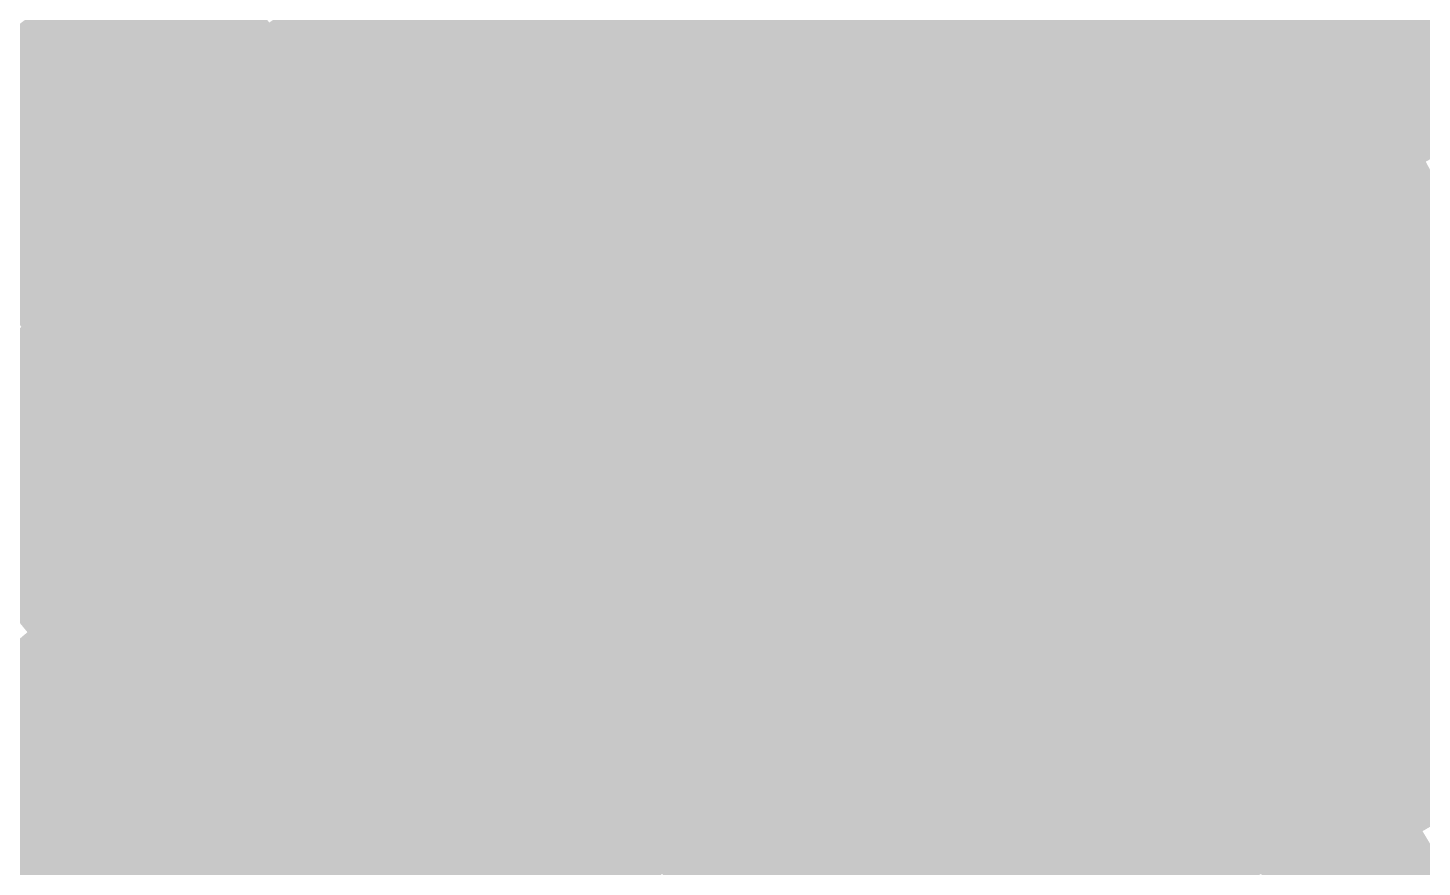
# Model space of a CAD drawing. Header units: inches. Extents: x -266 to 784, y -170 to 213.
# Drawn here: x -97.69 to -68.9, y 114.19 to 131.52 of the extents above; entities that cross this region are included whole.
import ezdxf

# ---------------------------------------------------------------- set-up
doc = ezdxf.new("R2010")
doc.units = ezdxf.units.IN
doc.header["$MEASUREMENT"] = 0

msp = doc.modelspace()

# ---------------------------------------------------------------- linework, layer by layer
at = {"color": 99, "true_color": 0x19321a}
for points in [[(-87.780097, 131.372199), (-88.335667, 132.203668), (-84.529624, 133.486863), (-85.064622, 134.331717)], [(-90.977694, 129.1784), (-91.553502, 129.995985), (-87.780097, 131.372199), (-88.335667, 132.203668)]]:
    msp.add_solid(points, dxfattribs=at)
at = {"color": 108, "true_color": 0x0e1d0f}
msp.add_solid([(-97.098987, 130.922828), (-97.694686, 131.726035), (-93.856735, 133.266325), (-94.432543, 134.083909)], dxfattribs=at)
at = {"color": 99, "true_color": 0x234823}
msp.add_solid([(-78.65772, 131.232477), (-79.171823, 132.090206), (-75.413423, 133.12331), (-75.906322, 133.993397)], dxfattribs=at)
at = {"color": 99, "true_color": 0x285028}
for points in [[(-74.427627, 131.383136), (-74.920525, 132.253223), (-71.180907, 133.170111), (-71.652304, 134.052032)], [(-77.629514, 129.51702), (-78.143617, 130.374749), (-74.427627, 131.383136), (-74.920525, 132.253223)], [(-80.784641, 127.572888), (-81.319638, 128.417742), (-77.629514, 129.51702), (-78.143617, 130.374749)]]:
    msp.add_solid(points, dxfattribs=at)
at = {"color": 89, "true_color": 0x2e592c}
msp.add_solid([(-70.238114, 131.406268), (-70.709511, 132.28819), (-66.992088, 133.090421), (-67.441699, 133.983645)], dxfattribs=at)
at = {"color": 108, "true_color": 0x142a16}
for points in [[(-92.129311, 130.81357), (-92.705119, 131.631155), (-88.891237, 133.035138), (-89.446808, 133.866608)], [(-95.311889, 128.513205), (-95.907588, 129.316413), (-92.129311, 130.81357), (-92.705119, 131.631155)]]:
    msp.add_solid(points, dxfattribs=at)
at = {"color": 99, "true_color": 0x1f3f20}
for points in [[(-82.924631, 130.952303), (-83.459629, 131.797156), (-79.685925, 132.947935), (-80.200028, 133.805663)], [(-86.113386, 128.87779), (-86.668956, 129.70926), (-82.924631, 130.952303), (-83.459629, 131.797156)]]:
    msp.add_solid(points, dxfattribs=at)
at = {"color": 99, "true_color": 0x1b361c}
msp.add_solid([(-87.224527, 130.540729), (-87.780097, 131.372199), (-83.994626, 132.64201), (-84.529624, 133.486863)], dxfattribs=at)
at = {"color": 108, "true_color": 0x102112}
for points in [[(-96.503287, 130.11962), (-97.098987, 130.922828), (-93.280927, 132.44874), (-93.856735, 133.266325)], [(-99.667518, 127.712121), (-100.282749, 128.500468), (-96.503287, 130.11962), (-97.098987, 130.922828)]]:
    msp.add_solid(points, dxfattribs=at)
at = {"color": 99, "true_color": 0x162e18}
msp.add_solid([(-91.553502, 129.995985), (-92.129311, 130.81357), (-88.335667, 132.203668), (-88.891237, 133.035138)], dxfattribs=at)
at = {"color": 99, "true_color": 0x254c25}
msp.add_solid([(-78.143617, 130.374749), (-78.65772, 131.232477), (-74.920525, 132.253223), (-75.413423, 133.12331)], dxfattribs=at)
at = {"color": 89, "true_color": 0x2b542a}
msp.add_solid([(-73.934729, 130.513049), (-74.427627, 131.383136), (-70.709511, 132.28819), (-71.180907, 133.170111)], dxfattribs=at)
at = {"color": 89, "true_color": 0x305d2e}
msp.add_solid([(-69.766717, 130.524347), (-70.238114, 131.406268), (-66.542477, 132.197197), (-66.992088, 133.090421)], dxfattribs=at)
at = {"color": 99, "true_color": 0x214322}
msp.add_solid([(-82.389633, 130.107449), (-82.924631, 130.952303), (-79.171823, 132.090206), (-79.685925, 132.947935)], dxfattribs=at)
at = {"color": 108, "true_color": 0x122514}
for points in [[(-95.907588, 129.316413), (-96.503287, 130.11962), (-92.705119, 131.631155), (-93.280927, 132.44874)], [(-99.052286, 126.923775), (-99.667518, 127.712121), (-95.907588, 129.316413), (-96.503287, 130.11962)]]:
    msp.add_solid(points, dxfattribs=at)
at = {"color": 99, "true_color": 0x1d3b1e}
msp.add_solid([(-86.668956, 129.70926), (-87.224527, 130.540729), (-83.459629, 131.797156), (-83.994626, 132.64201)], dxfattribs=at)
at = {"color": 89, "true_color": 0x2d592c}
msp.add_solid([(-73.441831, 129.642962), (-73.934729, 130.513049), (-70.238114, 131.406268), (-70.709511, 132.28819)], dxfattribs=at)
at = {"color": 89, "true_color": 0x326130}
msp.add_solid([(-69.29532, 129.642426), (-69.766717, 130.524347), (-66.092865, 131.303972), (-66.542477, 132.197197)], dxfattribs=at)
at = {"color": 99, "true_color": 0x234824}
msp.add_solid([(-81.854636, 129.262595), (-82.389633, 130.107449), (-78.65772, 131.232477), (-79.171823, 132.090206)], dxfattribs=at)
at = {"color": 108, "true_color": 0x0e1d10}
msp.add_solid([(-100.282749, 128.500468), (-100.897981, 129.288814), (-97.098987, 130.922828), (-97.694686, 131.726035)], dxfattribs=at)
at = {"color": 99, "true_color": 0x1b361d}
for points in [[(-90.401886, 128.360816), (-90.977694, 129.1784), (-87.224527, 130.540729), (-87.780097, 131.372199)], [(-93.524791, 126.103582), (-94.12049, 126.90679), (-90.401886, 128.360816), (-90.977694, 129.1784)]]:
    msp.add_solid(points, dxfattribs=at)
at = {"color": 99, "true_color": 0x2a542a}
msp.add_solid([(-77.115412, 128.659292), (-77.629514, 129.51702), (-73.934729, 130.513049), (-74.427627, 131.383136)], dxfattribs=at)
at = {"color": 89, "true_color": 0x2f5d2e}
msp.add_solid([(-72.948932, 128.772875), (-73.441831, 129.642962), (-69.766717, 130.524347), (-70.238114, 131.406268)], dxfattribs=at)
at = {"color": 79, "true_color": 0x356532}
msp.add_solid([(-68.823924, 128.760505), (-69.29532, 129.642426), (-65.643254, 130.410748), (-66.092865, 131.303972)], dxfattribs=at)
at = {"color": 99, "true_color": 0x254c26}
msp.add_solid([(-81.319638, 128.417742), (-81.854636, 129.262595), (-78.143617, 130.374749), (-78.65772, 131.232477)], dxfattribs=at)
at = {"color": 99, "true_color": 0x162e19}
for points in [[(-94.716189, 127.709998), (-95.311889, 128.513205), (-91.553502, 129.995985), (-92.129311, 130.81357)], [(-97.821823, 125.347082), (-98.437054, 126.135428), (-94.716189, 127.709998), (-95.311889, 128.513205)]]:
    msp.add_solid(points, dxfattribs=at)
at = {"color": 99, "true_color": 0x214323}
msp.add_solid([(-85.557816, 128.04632), (-86.113386, 128.87779), (-82.389633, 130.107449), (-82.924631, 130.952303)], dxfattribs=at)
at = {"color": 99, "true_color": 0x1d3b1f}
msp.add_solid([(-89.826078, 127.543231), (-90.401886, 128.360816), (-86.668956, 129.70926), (-87.224527, 130.540729)], dxfattribs=at)
at = {"color": 89, "true_color": 0x2c592c}
msp.add_solid([(-76.601309, 127.801563), (-77.115412, 128.659292), (-73.441831, 129.642962), (-73.934729, 130.513049)], dxfattribs=at)
at = {"color": 89, "true_color": 0x316130}
msp.add_solid([(-72.456034, 127.902788), (-72.948932, 128.772875), (-69.29532, 129.642426), (-69.766717, 130.524347)], dxfattribs=at)
at = {"color": 99, "true_color": 0x19321b}
msp.add_solid([(-94.12049, 126.90679), (-94.716189, 127.709998), (-90.977694, 129.1784), (-91.553502, 129.995985)], dxfattribs=at)
at = {"color": 99, "true_color": 0x234825}
msp.add_solid([(-85.002246, 127.214851), (-85.557816, 128.04632), (-81.854636, 129.262595), (-82.389633, 130.107449)], dxfattribs=at)
at = {"color": 99, "true_color": 0x1f3f21}
msp.add_solid([(-89.25027, 126.725646), (-89.826078, 127.543231), (-86.113386, 128.87779), (-86.668956, 129.70926)], dxfattribs=at)
at = {"color": 89, "true_color": 0x2e5d2e}
msp.add_solid([(-76.087206, 126.943834), (-76.601309, 127.801563), (-72.948932, 128.772875), (-73.441831, 129.642962)], dxfattribs=at)
at = {"color": 89, "true_color": 0x336532}
msp.add_solid([(-71.963136, 127.032701), (-72.456034, 127.902788), (-68.823924, 128.760505), (-69.29532, 129.642426)], dxfattribs=at)
at = {"color": 108, "true_color": 0x142a17}
msp.add_solid([(-98.437054, 126.135428), (-99.052286, 126.923775), (-95.311889, 128.513205), (-95.907588, 129.316413)], dxfattribs=at)
at = {"color": 99, "true_color": 0x254c27}
msp.add_solid([(-84.446675, 126.383381), (-85.002246, 127.214851), (-81.319638, 128.417742), (-81.854636, 129.262595)], dxfattribs=at)
at = {"color": 109, "true_color": 0x2a542b}
msp.add_solid([(-80.249643, 126.728035), (-80.784641, 127.572888), (-77.115412, 128.659292), (-77.629514, 129.51702)], dxfattribs=at)
at = {"color": 99, "true_color": 0x214324}
for points in [[(-88.674461, 125.908061), (-89.25027, 126.725646), (-85.557816, 128.04632), (-86.113386, 128.87779)], [(-91.737693, 123.69396), (-92.333392, 124.497167), (-88.674461, 125.908061), (-89.25027, 126.725646)]]:
    msp.add_solid(points, dxfattribs=at)
at = {"color": 89, "true_color": 0x306130}
msp.add_solid([(-75.573103, 126.086106), (-76.087206, 126.943834), (-72.456034, 127.902788), (-72.948932, 128.772875)], dxfattribs=at)
at = {"color": 97, "true_color": 0x366a34}
msp.add_solid([(-71.470238, 126.162614), (-71.963136, 127.032701), (-68.352527, 127.878583), (-68.823924, 128.760505)], dxfattribs=at)
at = {"color": 99, "true_color": 0x285029}
msp.add_solid([(-83.891105, 125.551911), (-84.446675, 126.383381), (-80.784641, 127.572888), (-81.319638, 128.417742)], dxfattribs=at)
at = {"color": 109, "true_color": 0x2c592d}
msp.add_solid([(-79.714645, 125.883181), (-80.249643, 126.728035), (-76.601309, 127.801563), (-77.115412, 128.659292)], dxfattribs=at)
at = {"color": 99, "true_color": 0x1d3b20}
for points in [[(-92.929091, 125.300375), (-93.524791, 126.103582), (-89.826078, 127.543231), (-90.401886, 128.360816)], [(-95.976128, 122.982043), (-96.59136, 123.770389), (-92.929091, 125.300375), (-93.524791, 126.103582)]]:
    msp.add_solid(points, dxfattribs=at)
at = {"color": 99, "true_color": 0x234826}
msp.add_solid([(-88.098653, 125.090476), (-88.674461, 125.908061), (-85.002246, 127.214851), (-85.557816, 128.04632)], dxfattribs=at)
at = {"color": 89, "true_color": 0x326532}
msp.add_solid([(-75.059001, 125.228377), (-75.573103, 126.086106), (-71.963136, 127.032701), (-72.456034, 127.902788)], dxfattribs=at)
at = {"color": 97, "true_color": 0x386e36}
msp.add_solid([(-70.97734, 125.292527), (-71.470238, 126.162614), (-67.88113, 126.996662), (-68.352527, 127.878583)], dxfattribs=at)
at = {"color": 99, "true_color": 0x19321c}
for points in [[(-97.206591, 124.558736), (-97.821823, 125.347082), (-94.12049, 126.90679), (-94.716189, 127.709998)], [(-100.234139, 122.135652), (-100.868532, 122.908662), (-97.206591, 124.558736), (-97.821823, 125.347082)]]:
    msp.add_solid(points, dxfattribs=at)
at = {"color": 99, "true_color": 0x1f3f22}
msp.add_solid([(-92.333392, 124.497167), (-92.929091, 125.300375), (-89.25027, 126.725646), (-89.826078, 127.543231)], dxfattribs=at)
at = {"color": 109, "true_color": 0x2a542c}
msp.add_solid([(-83.335535, 124.720442), (-83.891105, 125.551911), (-80.249643, 126.728035), (-80.784641, 127.572888)], dxfattribs=at)
at = {"color": 109, "true_color": 0x2e5d2f}
msp.add_solid([(-79.179648, 125.038328), (-79.714645, 125.883181), (-76.087206, 126.943834), (-76.601309, 127.801563)], dxfattribs=at)
at = {"color": 99, "true_color": 0x254c28}
msp.add_solid([(-87.522845, 124.272892), (-88.098653, 125.090476), (-84.446675, 126.383381), (-85.002246, 127.214851)], dxfattribs=at)
at = {"color": 97, "true_color": 0x346a34}
msp.add_solid([(-74.544898, 124.370648), (-75.059001, 125.228377), (-71.470238, 126.162614), (-71.963136, 127.032701)], dxfattribs=at)
at = {"color": 97, "true_color": 0x3a7239}
msp.add_solid([(-70.484441, 124.42244), (-70.97734, 125.292527), (-67.409733, 126.114741), (-67.88113, 126.996662)], dxfattribs=at)
at = {"color": 99, "true_color": 0x1b361e}
msp.add_solid([(-96.59136, 123.770389), (-97.206591, 124.558736), (-93.524791, 126.103582), (-94.12049, 126.90679)], dxfattribs=at)
at = {"color": 109, "true_color": 0x2c592e}
msp.add_solid([(-82.779965, 123.888972), (-83.335535, 124.720442), (-79.714645, 125.883181), (-80.249643, 126.728035)], dxfattribs=at)
at = {"color": 109, "true_color": 0x306131}
msp.add_solid([(-78.64465, 124.193474), (-79.179648, 125.038328), (-75.573103, 126.086106), (-76.087206, 126.943834)], dxfattribs=at)
at = {"color": 99, "true_color": 0x28502a}
msp.add_solid([(-86.947037, 123.455307), (-87.522845, 124.272892), (-83.891105, 125.551911), (-84.446675, 126.383381)], dxfattribs=at)
at = {"color": 97, "true_color": 0x366e36}
msp.add_solid([(-74.030795, 123.51292), (-74.544898, 124.370648), (-70.97734, 125.292527), (-71.470238, 126.162614)], dxfattribs=at)
at = {"color": 97, "true_color": 0x3c763b}
msp.add_solid([(-69.991543, 123.552353), (-70.484441, 124.42244), (-66.938337, 125.23282), (-67.409733, 126.114741)], dxfattribs=at)
at = {"color": 99, "true_color": 0x234827}
msp.add_solid([(-91.141994, 122.890752), (-91.737693, 123.69396), (-88.098653, 125.090476), (-88.674461, 125.908061)], dxfattribs=at)
at = {"color": 109, "true_color": 0x2e5d30}
msp.add_solid([(-82.224394, 123.057503), (-82.779965, 123.888972), (-79.179648, 125.038328), (-79.714645, 125.883181)], dxfattribs=at)
at = {"color": 109, "true_color": 0x326533}
msp.add_solid([(-78.109652, 123.348621), (-78.64465, 124.193474), (-75.059001, 125.228377), (-75.573103, 126.086106)], dxfattribs=at)
at = {"color": 109, "true_color": 0x2a542d}
msp.add_solid([(-86.371229, 122.637722), (-86.947037, 123.455307), (-83.335535, 124.720442), (-83.891105, 125.551911)], dxfattribs=at)
at = {"color": 99, "true_color": 0x1f3f23}
for points in [[(-95.360897, 122.193696), (-95.976128, 122.982043), (-92.333392, 124.497167), (-92.929091, 125.300375)], [(-98.330959, 119.81662), (-98.965352, 120.589631), (-95.360897, 122.193696), (-95.976128, 122.982043)]]:
    msp.add_solid(points, dxfattribs=at)
at = {"color": 97, "true_color": 0x397239}
msp.add_solid([(-73.516692, 122.655191), (-74.030795, 123.51292), (-70.484441, 124.42244), (-70.97734, 125.292527)], dxfattribs=at)
at = {"color": 97, "true_color": 0x3e7b3d}
msp.add_solid([(-69.498645, 122.682266), (-69.991543, 123.552353), (-66.46694, 124.350898), (-66.938337, 125.23282)], dxfattribs=at)
at = {"color": 99, "true_color": 0x254c29}
msp.add_solid([(-90.546294, 122.087545), (-91.141994, 122.890752), (-87.522845, 124.272892), (-88.098653, 125.090476)], dxfattribs=at)
at = {"color": 109, "true_color": 0x306132}
msp.add_solid([(-81.668824, 122.226033), (-82.224394, 123.057503), (-78.64465, 124.193474), (-79.179648, 125.038328)], dxfattribs=at)
at = {"color": 97, "true_color": 0x346a36}
msp.add_solid([(-77.574655, 122.503767), (-78.109652, 123.348621), (-74.544898, 124.370648), (-75.059001, 125.228377)], dxfattribs=at)
at = {"color": 109, "true_color": 0x2c592f}
msp.add_solid([(-85.795421, 121.820137), (-86.371229, 122.637722), (-82.779965, 123.888972), (-83.335535, 124.720442)], dxfattribs=at)
at = {"color": 99, "true_color": 0x1b361f}
msp.add_solid([(-99.599746, 121.362641), (-100.234139, 122.135652), (-96.59136, 123.770389), (-97.206591, 124.558736)], dxfattribs=at)
at = {"color": 99, "true_color": 0x214325}
msp.add_solid([(-94.745665, 121.40535), (-95.360897, 122.193696), (-91.737693, 123.69396), (-92.333392, 124.497167)], dxfattribs=at)
at = {"color": 97, "true_color": 0x366e38}
msp.add_solid([(-77.039657, 121.658913), (-77.574655, 122.503767), (-74.030795, 123.51292), (-74.544898, 124.370648)], dxfattribs=at)
at = {"color": 97, "true_color": 0x3b763b}
msp.add_solid([(-73.00259, 121.797463), (-73.516692, 122.655191), (-69.991543, 123.552353), (-70.484441, 124.42244)], dxfattribs=at)
at = {"color": 109, "true_color": 0x28502b}
msp.add_solid([(-89.950595, 121.284337), (-90.546294, 122.087545), (-86.947037, 123.455307), (-87.522845, 124.272892)], dxfattribs=at)
at = {"color": 119, "true_color": 0x326535}
msp.add_solid([(-81.113254, 121.394563), (-81.668824, 122.226033), (-78.109652, 123.348621), (-78.64465, 124.193474)], dxfattribs=at)
at = {"color": 97, "true_color": 0x407f3f}
msp.add_solid([(-69.005747, 121.812179), (-69.498645, 122.682266), (-65.995543, 123.468977), (-66.46694, 124.350898)], dxfattribs=at)
at = {"color": 109, "true_color": 0x2e5d31}
msp.add_solid([(-85.219612, 121.002552), (-85.795421, 121.820137), (-82.224394, 123.057503), (-82.779965, 123.888972)], dxfattribs=at)
at = {"color": 99, "true_color": 0x1d3b21}
msp.add_solid([(-98.965352, 120.589631), (-99.599746, 121.362641), (-95.976128, 122.982043), (-96.59136, 123.770389)], dxfattribs=at)
at = {"color": 99, "true_color": 0x234828}
for points in [[(-94.130433, 120.617003), (-94.745665, 121.40535), (-91.141994, 122.890752), (-91.737693, 123.69396)], [(-97.062172, 118.270599), (-97.696566, 119.04361), (-94.130433, 120.617003), (-94.745665, 121.40535)]]:
    msp.add_solid(points, dxfattribs=at)
at = {"color": 97, "true_color": 0x39723a}
msp.add_solid([(-76.50466, 120.81406), (-77.039657, 121.658913), (-73.516692, 122.655191), (-74.030795, 123.51292)], dxfattribs=at)
at = {"color": 97, "true_color": 0x3d7b3d}
msp.add_solid([(-72.488487, 120.939734), (-73.00259, 121.797463), (-69.498645, 122.682266), (-69.991543, 123.552353)], dxfattribs=at)
at = {"color": 109, "true_color": 0x2a542e}
msp.add_solid([(-89.354896, 120.48113), (-89.950595, 121.284337), (-86.371229, 122.637722), (-86.947037, 123.455307)], dxfattribs=at)
at = {"color": 97, "true_color": 0x346a37}
msp.add_solid([(-80.557684, 120.563094), (-81.113254, 121.394563), (-77.574655, 122.503767), (-78.109652, 123.348621)], dxfattribs=at)
at = {"color": 97, "true_color": 0x438341}
msp.add_solid([(-68.512849, 120.942092), (-69.005747, 121.812179), (-65.524146, 122.587056), (-65.995543, 123.468977)], dxfattribs=at)
at = {"color": 109, "true_color": 0x306134}
msp.add_solid([(-84.643804, 120.184968), (-85.219612, 121.002552), (-81.668824, 122.226033), (-82.224394, 123.057503)], dxfattribs=at)
at = {"color": 99, "true_color": 0x254c2a}
msp.add_solid([(-93.515202, 119.828657), (-94.130433, 120.617003), (-90.546294, 122.087545), (-91.141994, 122.890752)], dxfattribs=at)
at = {"color": 97, "true_color": 0x3b763c}
msp.add_solid([(-75.969662, 119.969206), (-76.50466, 120.81406), (-73.00259, 121.797463), (-73.516692, 122.655191)], dxfattribs=at)
at = {"color": 97, "true_color": 0x3f7f3f}
msp.add_solid([(-71.974384, 120.082005), (-72.488487, 120.939734), (-69.005747, 121.812179), (-69.498645, 122.682266)], dxfattribs=at)
at = {"color": 109, "true_color": 0x2c5930}
msp.add_solid([(-88.759196, 119.677922), (-89.354896, 120.48113), (-85.795421, 121.820137), (-86.371229, 122.637722)], dxfattribs=at)
at = {"color": 97, "true_color": 0x366e39}
msp.add_solid([(-80.002114, 119.731624), (-80.557684, 120.563094), (-77.039657, 121.658913), (-77.574655, 122.503767)], dxfattribs=at)
at = {"color": 99, "true_color": 0x214326}
msp.add_solid([(-97.696566, 119.04361), (-98.330959, 119.81662), (-94.745665, 121.40535), (-95.360897, 122.193696)], dxfattribs=at)
at = {"color": 109, "true_color": 0x28502c}
msp.add_solid([(-92.89997, 119.040311), (-93.515202, 119.828657), (-89.950595, 121.284337), (-90.546294, 122.087545)], dxfattribs=at)
at = {"color": 119, "true_color": 0x326536}
msp.add_solid([(-84.067996, 119.367383), (-84.643804, 120.184968), (-81.113254, 121.394563), (-81.668824, 122.226033)], dxfattribs=at)
at = {"color": 109, "true_color": 0x2e5d32}
msp.add_solid([(-88.163497, 118.874715), (-88.759196, 119.677922), (-85.219612, 121.002552), (-85.795421, 121.820137)], dxfattribs=at)
at = {"color": 97, "true_color": 0x3d7b3e}
msp.add_solid([(-75.434664, 119.124353), (-75.969662, 119.969206), (-72.488487, 120.939734), (-73.00259, 121.797463)], dxfattribs=at)
at = {"color": 97, "true_color": 0x418341}
msp.add_solid([(-71.460281, 119.224277), (-71.974384, 120.082005), (-68.512849, 120.942092), (-69.005747, 121.812179)], dxfattribs=at)
at = {"color": 97, "true_color": 0x39723b}
msp.add_solid([(-79.446543, 118.900155), (-80.002114, 119.731624), (-76.50466, 120.81406), (-77.039657, 121.658913)], dxfattribs=at)
at = {"color": 109, "true_color": 0x2a542f}
msp.add_solid([(-92.284739, 118.251964), (-92.89997, 119.040311), (-89.354896, 120.48113), (-89.950595, 121.284337)], dxfattribs=at)
at = {"color": 97, "true_color": 0x346a38}
msp.add_solid([(-83.492188, 118.549798), (-84.067996, 119.367383), (-80.557684, 120.563094), (-81.113254, 121.394563)], dxfattribs=at)
at = {"color": 119, "true_color": 0x306135}
msp.add_solid([(-87.567798, 118.071507), (-88.163497, 118.874715), (-84.643804, 120.184968), (-85.219612, 121.002552)], dxfattribs=at)
at = {"color": 97, "true_color": 0x3f7f40}
msp.add_solid([(-74.899667, 118.279499), (-75.434664, 119.124353), (-71.974384, 120.082005), (-72.488487, 120.939734)], dxfattribs=at)
at = {"color": 97, "true_color": 0x438843}
msp.add_solid([(-70.946179, 118.366548), (-71.460281, 119.224277), (-68.019951, 120.072005), (-68.512849, 120.942092)], dxfattribs=at)
at = {"color": 97, "true_color": 0x3b763e}
msp.add_solid([(-78.890973, 118.068685), (-79.446543, 118.900155), (-75.969662, 119.969206), (-76.50466, 120.81406)], dxfattribs=at)
at = {"color": 109, "true_color": 0x254c2b}
msp.add_solid([(-96.427779, 117.497589), (-97.062172, 118.270599), (-93.515202, 119.828657), (-94.130433, 120.617003)], dxfattribs=at)
at = {"color": 109, "true_color": 0x2c5931}
msp.add_solid([(-91.669507, 117.463618), (-92.284739, 118.251964), (-88.759196, 119.677922), (-89.354896, 120.48113)], dxfattribs=at)
at = {"color": 97, "true_color": 0x366e3a}
msp.add_solid([(-82.91638, 117.732213), (-83.492188, 118.549798), (-80.002114, 119.731624), (-80.557684, 120.563094)], dxfattribs=at)
at = {"color": 119, "true_color": 0x326537}
msp.add_solid([(-86.972098, 117.2683), (-87.567798, 118.071507), (-84.067996, 119.367383), (-84.643804, 120.184968)], dxfattribs=at)
at = {"color": 97, "true_color": 0x418343}
msp.add_solid([(-74.364669, 117.434646), (-74.899667, 118.279499), (-71.460281, 119.224277), (-71.974384, 120.082005)], dxfattribs=at)
at = {"color": 97, "true_color": 0x458c45}
msp.add_solid([(-70.432076, 117.50882), (-70.946179, 118.366548), (-67.527052, 119.201918), (-68.019951, 120.072005)], dxfattribs=at)
at = {"color": 109, "true_color": 0x28502d}
msp.add_solid([(-95.793386, 116.724578), (-96.427779, 117.497589), (-92.89997, 119.040311), (-93.515202, 119.828657)], dxfattribs=at)
at = {"color": 97, "true_color": 0x3d7b40}
msp.add_solid([(-78.335403, 117.237215), (-78.890973, 118.068685), (-75.434664, 119.124353), (-75.969662, 119.969206)], dxfattribs=at)
at = {"color": 109, "true_color": 0x2e5d33}
msp.add_solid([(-91.054275, 116.675271), (-91.669507, 117.463618), (-88.163497, 118.874715), (-88.759196, 119.677922)], dxfattribs=at)
at = {"color": 97, "true_color": 0x39723d}
msp.add_solid([(-82.340571, 116.914628), (-82.91638, 117.732213), (-79.446543, 118.900155), (-80.002114, 119.731624)], dxfattribs=at)
at = {"color": 97, "true_color": 0x346a39}
msp.add_solid([(-86.376399, 116.465092), (-86.972098, 117.2683), (-83.492188, 118.549798), (-84.067996, 119.367383)], dxfattribs=at)
at = {"color": 97, "true_color": 0x438845}
msp.add_solid([(-73.829672, 116.589792), (-74.364669, 117.434646), (-70.946179, 118.366548), (-71.460281, 119.224277)], dxfattribs=at)
at = {"color": 95, "true_color": 0x489048}
msp.add_solid([(-69.917973, 116.651091), (-70.432076, 117.50882), (-67.034154, 118.331831), (-67.527052, 119.201918)], dxfattribs=at)
at = {"color": 99, "true_color": 0x234829}
msp.add_solid([(-99.935445, 115.852954), (-100.588618, 116.610162), (-97.062172, 118.270599), (-97.696566, 119.04361)], dxfattribs=at)
at = {"color": 109, "true_color": 0x2a5430}
msp.add_solid([(-95.158993, 115.951568), (-95.793386, 116.724578), (-92.284739, 118.251964), (-92.89997, 119.040311)], dxfattribs=at)
at = {"color": 97, "true_color": 0x3b763f}
msp.add_solid([(-81.764763, 116.097043), (-82.340571, 116.914628), (-78.890973, 118.068685), (-79.446543, 118.900155)], dxfattribs=at)
at = {"color": 97, "true_color": 0x3f7f42}
msp.add_solid([(-77.779833, 116.405746), (-78.335403, 117.237215), (-74.899667, 118.279499), (-75.434664, 119.124353)], dxfattribs=at)
at = {"color": 119, "true_color": 0x306136}
msp.add_solid([(-90.439044, 115.886925), (-91.054275, 116.675271), (-87.567798, 118.071507), (-88.163497, 118.874715)], dxfattribs=at)
at = {"color": 97, "true_color": 0x366e3c}
msp.add_solid([(-85.7807, 115.661885), (-86.376399, 116.465092), (-82.91638, 117.732213), (-83.492188, 118.549798)], dxfattribs=at)
at = {"color": 95, "true_color": 0x458c47}
msp.add_solid([(-73.294674, 115.744938), (-73.829672, 116.589792), (-70.432076, 117.50882), (-70.946179, 118.366548)], dxfattribs=at)
at = {"color": 95, "true_color": 0x4a944a}
msp.add_solid([(-69.40387, 115.793362), (-69.917973, 116.651091), (-66.541256, 117.461744), (-67.034154, 118.331831)], dxfattribs=at)
at = {"color": 109, "true_color": 0x254c2c}
msp.add_solid([(-99.282272, 115.095745), (-99.935445, 115.852954), (-96.427779, 117.497589), (-97.062172, 118.270599)], dxfattribs=at)
at = {"color": 109, "true_color": 0x2c5932}
msp.add_solid([(-94.524599, 115.178558), (-95.158993, 115.951568), (-91.669507, 117.463618), (-92.284739, 118.251964)], dxfattribs=at)
at = {"color": 119, "true_color": 0x326538}
msp.add_solid([(-89.823812, 115.098578), (-90.439044, 115.886925), (-86.972098, 117.2683), (-87.567798, 118.071507)], dxfattribs=at)
at = {"color": 97, "true_color": 0x3d7b41}
msp.add_solid([(-81.188955, 115.279459), (-81.764763, 116.097043), (-78.335403, 117.237215), (-78.890973, 118.068685)], dxfattribs=at)
at = {"color": 97, "true_color": 0x418344}
msp.add_solid([(-77.224262, 115.574276), (-77.779833, 116.405746), (-74.364669, 117.434646), (-74.899667, 118.279499)], dxfattribs=at)
at = {"color": 109, "true_color": 0x28502e}
msp.add_solid([(-98.629099, 114.338536), (-99.282272, 115.095745), (-95.793386, 116.724578), (-96.427779, 117.497589)], dxfattribs=at)
at = {"color": 119, "true_color": 0x2e5d35}
msp.add_solid([(-93.890206, 114.405547), (-94.524599, 115.178558), (-91.054275, 116.675271), (-91.669507, 117.463618)], dxfattribs=at)
at = {"color": 97, "true_color": 0x39723e}
msp.add_solid([(-85.185001, 114.858677), (-85.7807, 115.661885), (-82.340571, 116.914628), (-82.91638, 117.732213)], dxfattribs=at)
at = {"color": 95, "true_color": 0x489049}
msp.add_solid([(-72.759676, 114.900085), (-73.294674, 115.744938), (-69.917973, 116.651091), (-70.432076, 117.50882)], dxfattribs=at)
at = {"color": 95, "true_color": 0x4c994c}
msp.add_solid([(-68.889768, 114.935634), (-69.40387, 115.793362), (-66.048358, 116.591657), (-66.541256, 117.461744)], dxfattribs=at)
at = {"color": 97, "true_color": 0x346a3b}
msp.add_solid([(-89.208581, 114.310232), (-89.823812, 115.098578), (-86.376399, 116.465092), (-86.972098, 117.2683)], dxfattribs=at)
at = {"color": 97, "true_color": 0x3f7f44}
msp.add_solid([(-80.613147, 114.461874), (-81.188955, 115.279459), (-77.779833, 116.405746), (-78.335403, 117.237215)], dxfattribs=at)
at = {"color": 97, "true_color": 0x438846}
msp.add_solid([(-76.668692, 114.742807), (-77.224262, 115.574276), (-73.829672, 116.589792), (-74.364669, 117.434646)], dxfattribs=at)
at = {"color": 97, "true_color": 0x3b7640}
msp.add_solid([(-84.589301, 114.055469), (-85.185001, 114.858677), (-81.764763, 116.097043), (-82.340571, 116.914628)], dxfattribs=at)
at = {"color": 109, "true_color": 0x2a5431}
msp.add_solid([(-97.975926, 113.581327), (-98.629099, 114.338536), (-95.158993, 115.951568), (-95.793386, 116.724578)], dxfattribs=at)
at = {"color": 119, "true_color": 0x306137}
msp.add_solid([(-93.255813, 113.632537), (-93.890206, 114.405547), (-90.439044, 115.886925), (-91.054275, 116.675271)], dxfattribs=at)
at = {"color": 95, "true_color": 0x4a944b}
msp.add_solid([(-72.224679, 114.055231), (-72.759676, 114.900085), (-69.40387, 115.793362), (-69.917973, 116.651091)], dxfattribs=at)
at = {"color": 97, "true_color": 0x366e3d}
msp.add_solid([(-88.593349, 113.521886), (-89.208581, 114.310232), (-85.7807, 115.661885), (-86.376399, 116.465092)], dxfattribs=at)
at = {"color": 97, "true_color": 0x418346}
msp.add_solid([(-80.037339, 113.644289), (-80.613147, 114.461874), (-77.224262, 115.574276), (-77.779833, 116.405746)], dxfattribs=at)
at = {"color": 95, "true_color": 0x458c49}
msp.add_solid([(-76.113122, 113.911337), (-76.668692, 114.742807), (-73.294674, 115.744938), (-73.829672, 116.589792)], dxfattribs=at)
at = {"color": 97, "true_color": 0x3d7b43}
msp.add_solid([(-83.993602, 113.252262), (-84.589301, 114.055469), (-81.188955, 115.279459), (-81.764763, 116.097043)], dxfattribs=at)
at = {"color": 109, "true_color": 0x2c5933}
msp.add_solid([(-97.322754, 112.824118), (-97.975926, 113.581327), (-94.524599, 115.178558), (-95.158993, 115.951568)], dxfattribs=at)
at = {"color": 119, "true_color": 0x326539}
msp.add_solid([(-92.621419, 112.859526), (-93.255813, 113.632537), (-89.823812, 115.098578), (-90.439044, 115.886925)], dxfattribs=at)
at = {"color": 95, "true_color": 0x48904b}
msp.add_solid([(-75.557552, 113.079867), (-76.113122, 113.911337), (-72.759676, 114.900085), (-73.294674, 115.744938)], dxfattribs=at)
at = {"color": 95, "true_color": 0x4c994e}
msp.add_solid([(-71.689681, 113.210378), (-72.224679, 114.055231), (-68.889768, 114.935634), (-69.40387, 115.793362)], dxfattribs=at)
at = {"color": 97, "true_color": 0x39723f}
msp.add_solid([(-87.978117, 112.733539), (-88.593349, 113.521886), (-85.185001, 114.858677), (-85.7807, 115.661885)], dxfattribs=at)
at = {"color": 107, "true_color": 0x438848}
msp.add_solid([(-79.46153, 112.826704), (-80.037339, 113.644289), (-76.668692, 114.742807), (-77.224262, 115.574276)], dxfattribs=at)
at = {"color": 119, "true_color": 0x2e5d36}
msp.add_solid([(-96.669581, 112.066909), (-97.322754, 112.824118), (-93.890206, 114.405547), (-94.524599, 115.178558)], dxfattribs=at)
at = {"color": 97, "true_color": 0x3f7f45}
msp.add_solid([(-83.397903, 112.449054), (-83.993602, 113.252262), (-80.613147, 114.461874), (-81.188955, 115.279459)], dxfattribs=at)
at = {"color": 97, "true_color": 0x346a3c}
msp.add_solid([(-91.987026, 112.086516), (-92.621419, 112.859526), (-89.208581, 114.310232), (-89.823812, 115.098578)], dxfattribs=at)
at = {"color": 95, "true_color": 0x4a944d}
msp.add_solid([(-75.001981, 112.248398), (-75.557552, 113.079867), (-72.224679, 114.055231), (-72.759676, 114.900085)], dxfattribs=at)
at = {"color": 95, "true_color": 0x4e9d50}
msp.add_solid([(-71.154683, 112.365524), (-71.689681, 113.210378), (-68.375665, 114.077905), (-68.889768, 114.935634)], dxfattribs=at)
at = {"color": 97, "true_color": 0x3b7642}
msp.add_solid([(-87.362886, 111.945193), (-87.978117, 112.733539), (-84.589301, 114.055469), (-85.185001, 114.858677)], dxfattribs=at)
at = {"color": 95, "true_color": 0x458c4a}
msp.add_solid([(-78.885722, 112.009119), (-79.46153, 112.826704), (-76.113122, 113.911337), (-76.668692, 114.742807)], dxfattribs=at)
at = {"color": 119, "true_color": 0x306138}
msp.add_solid([(-96.016408, 111.3097), (-96.669581, 112.066909), (-93.255813, 113.632537), (-93.890206, 114.405547)], dxfattribs=at)
at = {"color": 97, "true_color": 0x366e3e}
msp.add_solid([(-91.352633, 111.313505), (-91.987026, 112.086516), (-88.593349, 113.521886), (-89.208581, 114.310232)], dxfattribs=at)
at = {"color": 97, "true_color": 0x418347}
msp.add_solid([(-82.802203, 111.645847), (-83.397903, 112.449054), (-80.037339, 113.644289), (-80.613147, 114.461874)], dxfattribs=at)

doc.saveas('drawing.dxf')
